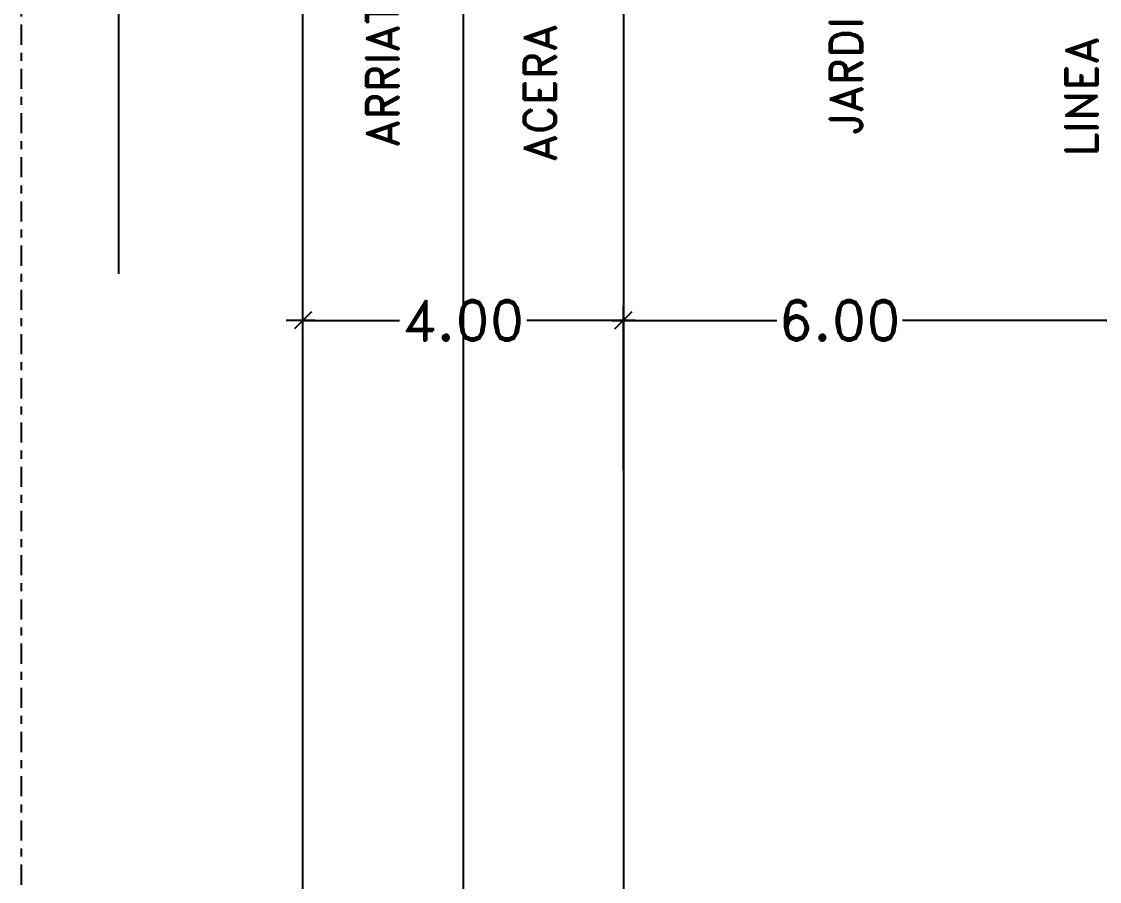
# Model space of a CAD drawing. Header units: millimetres. Extents: x 1590 to 1932, y -48 to 167.
# Drawn here: x 1617.09 to 1630.5, y 17.71 to 28.4 of the extents above; entities that cross this region are included whole.
import ezdxf
from ezdxf.enums import TextEntityAlignment as Align

# ---------------------------------------------------------------- set-up
doc = ezdxf.new("R2010")
doc.units = ezdxf.units.MM
doc.header["$LTSCALE"] = 0.1
doc.header["$MEASUREMENT"] = 0
doc.header["$PDMODE"] = 35
doc.header["$PDSIZE"] = 0.75
doc.linetypes.add('CENTERX2', pattern=[4, 2.5, -0.5, 0.5, -0.5])
doc.layers.get('0').update_dxf_attribs({"linetype": 'CONTINUOUS'})
doc.layers.get('DEFPOINTS').update_dxf_attribs({"linetype": 'CONTINUOUS'})
for name, color, linetype in [('_KTI_CONTROL', 7, 'CONTINUOUS'), ('C-PRKG-CARS', 1, 'CONTINUOUS'), ('CALLES', 3, 'CONTINUOUS'), ('TERRENO', 4, 'CONTINUOUS'), ('TEXT', 3, 'CONTINUOUS')]:
    doc.layers.add(name, color=color, linetype=linetype)
doc.styles.add('ROMAND', font='romand.shx')
doc.dimstyles.new('URBA', dxfattribs={"dimtxt": 20, "dimasz": 0.5, "dimexe": 1.25, "dimexo": 0.63, "dimgap": 0.63, "dimtad": 0, "dimtih": 1, "dimtoh": 1, "dimzin": 1, "dimdsep": 46, "dimtxsty": 'ROMAND', "dimcen": 2.5, "dimclrd": 1, "dimclre": 1, "dimclrt": 3, "dimadec": 0, "dimazin": 0, "dimtfac": 1, "dimtmove": 0, "dimatfit": 3, "dimfxl": 1, "dimtvp": 1, "dimtolj": 1, "dimtzin": 1, "dimarcsym": 0})

# ---------------------------------------------------------------- blocks, each defined once
blk = doc.blocks.new('UTP1$0$DIMBLOCK')
at = {"color": 1}
blk.add_line((-7.5, 0), (10.5, 0), dxfattribs=at)
at = {"color": 4}
blk.add_line((-5.25, -5.25), (5.25, 5.25), dxfattribs=at)
blk = doc.blocks.new('*D136')
at = {"layer": 'CALLES', "color": 1, "linetype": 'Continuous', "transparency": 16777216}
for p, q in [((1624.581, 22.822), (1624.581, 24.866)), ((1630.736, 22.822), (1630.736, 24.866)), ((1624.601, 24.686), (1626.488, 24.686)), ((1630.716, 24.686), (1628.052, 24.686))]:
    blk.add_line(p, q, dxfattribs=at)
at = {"layer": 'DEFPOINTS', "color": 0, "linetype": 'Continuous', "transparency": 16777216}
for p in [(1630.736, 24.686), (1624.581, 22.76), (1630.736, 22.76)]:
    blk.add_point(p, dxfattribs=at)
at = {"layer": 'CALLES', "color": 1, "linetype": 'Continuous', "transparency": 16777216, "xscale": 0.02, "yscale": 0.02, "zscale": 0.02, "rotation": 180}
blk.add_blockref('UTP1$0$DIMBLOCK', (1624.581, 24.686), dxfattribs=at)
at = {"layer": 'CALLES', "color": 1, "linetype": 'Continuous', "transparency": 16777216, "xscale": 0.02, "yscale": 0.02, "zscale": 0.02}
blk.add_blockref('UTP1$0$DIMBLOCK', (1630.736, 24.686), dxfattribs=at)
at = {"layer": 'CALLES', "color": 3, "linetype": 'Continuous', "transparency": 16777216, "insert": (1627.27, 24.686), "char_height": 0.5, "attachment_point": 5, "style": 'ROMAND'}
blk.add_mtext('\\A1;6.00', dxfattribs=at)
blk = doc.blocks.new('*D137')
at = {"color": 1, "linetype": 'Continuous', "lineweight": -2, "transparency": 16777216}
for p, q in [((1620.593, 24.16), (1620.593, 24.866)), ((1624.58, 24.16), (1624.58, 24.866)), ((1620.613, 24.686), (1621.793, 24.686)), ((1624.56, 24.686), (1623.38, 24.686))]:
    blk.add_line(p, q, dxfattribs=at)
at = {"layer": 'DEFPOINTS', "color": 0, "linetype": 'Continuous', "transparency": 16777216}
for p in [(1620.593, 24.686), (1620.593, 24.098), (1624.58, 24.098)]:
    blk.add_point(p, dxfattribs=at)
at = {"color": 1, "linetype": 'Continuous', "lineweight": -2, "transparency": 16777216, "xscale": 0.02, "yscale": 0.02, "zscale": 0.02, "rotation": 180}
blk.add_blockref('UTP1$0$DIMBLOCK', (1620.593, 24.686), dxfattribs=at)
at = {"color": 1, "linetype": 'Continuous', "lineweight": -2, "transparency": 16777216, "xscale": 0.02, "yscale": 0.02, "zscale": 0.02}
blk.add_blockref('UTP1$0$DIMBLOCK', (1624.58, 24.686), dxfattribs=at)
at = {"color": 3, "linetype": 'Continuous', "transparency": 16777216, "insert": (1622.586, 24.686), "char_height": 0.5, "attachment_point": 5, "style": 'ROMAND'}
blk.add_mtext('\\A1;4.00', dxfattribs=at)
blk = doc.blocks.new('ss1')
at = {"layer": '_KTI_CONTROL', "color": 1}
for points in [[(0.141, 0.122, 0), (0.141, 0.122, 0), (0.141, 0.122, 0), (0.141, 0.122, 0), (0.141, 0.122, 0)], [(0.141, 0.122, 0), (0.141, 0.122, 0), (0.141, 0.122, 0), (0.141, 0.122, 0), (0.141, 0.122, 0), (0.141, 0.122, 0), (0.141, 0.122, 0), (0.141, 0.122, 0), (0.141, 0.122, 0), (0.141, 0.122, 0), (0.141, 0.122, 0)]]:
    blk.add_polyline3d(points, dxfattribs=at)
at = {"layer": '_KTI_CONTROL'}
for points in [[(0.141, 0.122, 0), (0.141, 0.122, 0), (0.141, 0.122, 0), (0.141, 0.122, 0)], [(0.141, 0.122, 0), (0.141, 0.122, 0)]]:
    blk.add_polyline3d(points, dxfattribs=at)

msp = doc.modelspace()

# ---------------------------------------------------------------- linework, layer by layer
at = {"color": 2, "linetype": 'Continuous'}
msp.add_line((1620.5927, -5.4342), (1620.5927, 53.917), dxfattribs=at)
at = {"layer": 'C-PRKG-CARS', "color": 2}
msp.add_line((1622.5927, 14.7339), (1622.5927, 40.8012), dxfattribs=at)
at = {"layer": 'CALLES', "color": 2, "linetype": 'CENTERX2'}
msp.add_line((1617.0927, -10.9342), (1617.0927, 157.274), dxfattribs=at)
at = {"layer": 'CALLES', "color": 2, "linetype": 'Continuous'}
msp.add_line((1618.3036, 25.2651), (1618.3036, 29.1702), dxfattribs=at)
at = {"layer": 'TERRENO', "color": 5, "linetype": 'Continuous'}
msp.add_line((1624.5927, -20.9342), (1624.5672, 128.1062), dxfattribs=at)

# ---------------------------------------------------------------- block references
at = {"color": 1, "linetype": 'Continuous', "xscale": -1, "rotation": 180}
msp.add_blockref('ss1', (1624.1666, 19.2208), dxfattribs=at)

# ---------------------------------------------------------------- texts
at = {"layer": 'TEXT', "style": 'ROMAND'}
msp.add_text('LINEA DE CONSTRUCCION', height=0.4, rotation=90, dxfattribs=at).set_placement((1630.4807, 26.7218))
for s, p in [('JARDIN PERIMETRAL', (1627.5491, 29.631)), ('ARRIATE', (1621.7822, 27.9095)), ('ACERA', (1623.7411, 27.514))]:
    msp.add_text(s, height=0.4, rotation=90, dxfattribs=at).set_placement(p, align=Align.CENTER)

# ---------------------------------------------------------------- dimensions: what is measured, and where the dimension line sits
at = {"color": 3, "linetype": 'Continuous'}
dim = msp.add_linear_dim(base=(1620.5927, 24.6856), p1=(1624.58, 24.0977), p2=(1620.5927, 24.0977), text='4.00', dimstyle='URBA', override={"dimtxt": 0.5, "dimasz": 0.02, "dimexe": 0.18, "dimexo": 0.0625, "dimgap": 0.02, "dimzin": 0, "dimblk1": 'UTP1$0$DIMBLOCK', "dimblk2": 'UTP1$0$DIMBLOCK', "dimsah": 1, "dimcen": 0.09, "dimtdec": 4, "dimtofl": 0, "dimtvp": 0, "dimtzin": 0}, dxfattribs=at)
dim.commit()
dim.dimension.update_dxf_attribs({"geometry": '*D137', "text_midpoint": (1622.5863, 24.6856)})
at = {"layer": 'CALLES', "color": 6, "linetype": 'Continuous'}
dim = msp.add_linear_dim(base=(1630.7358, 24.6856), p1=(1624.5805, 22.7599), p2=(1630.7358, 22.7599), text='6.00', dimstyle='URBA', override={"dimtxt": 0.5, "dimasz": 0.02, "dimexe": 0.18, "dimexo": 0.0625, "dimgap": 0.02, "dimzin": 0, "dimblk1": 'UTP1$0$DIMBLOCK', "dimblk2": 'UTP1$0$DIMBLOCK', "dimsah": 1, "dimcen": 0.09, "dimtdec": 4, "dimtofl": 0, "dimtvp": 0, "dimtzin": 0}, dxfattribs=at)
dim.commit()
dim.dimension.update_dxf_attribs({"geometry": '*D136', "text_midpoint": (1627.2699, 24.6856), "dimtype": 160})

doc.saveas('drawing.dxf')
